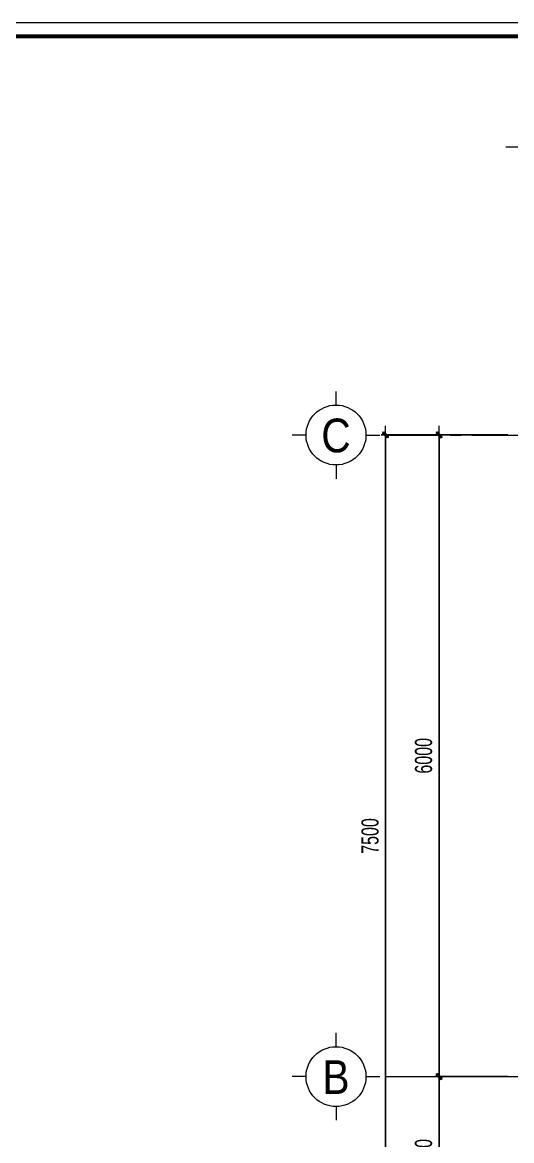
# Model space of a CAD drawing. Header units: millimetres. Extents: x -295047 to 304185, y -728047 to -308748.
# Drawn here: x -102044 to -97473, y -332131 to -321674 of the extents above; entities that cross this region are included whole.
import ezdxf
from ezdxf.enums import TextEntityAlignment as Align

# ---------------------------------------------------------------- set-up
doc = ezdxf.new("R2010")
doc.units = ezdxf.units.MM
doc.header["$MEASUREMENT"] = 0
doc.header["$PDMODE"] = 32
doc.linetypes.add('CENTERX2', pattern=[4, 2.5, -0.5, 0.5, -0.5])
doc.linetypes.add('DASHDOT', pattern=[1, 0.5, -0.25, 0, -0.25])
doc.layers.get('Defpoints').update_dxf_attribs({"color": 1})
for name, color, linetype, lineweight in [('Khungten_LCDI', 7, 'Continuous', 5), ('LC Dim', 8, 'Continuous', 18), ('LC ISO', 153, 'Continuous', 13), ('LC Net manh', 219, 'Continuous', 5), ('LC Net thay', 7, 'Continuous', 25), ('LC Net truc', 79, 'DASHDOT', 13), ('LC Text1', 3, 'Continuous', 20)]:
    doc.layers.add(name, color=color, linetype=linetype, lineweight=lineweight)
doc.styles.add('HOATBIF', font='hoatbif.shx', dxfattribs={"width": 0.7})
doc.styles.add('Khungten', font='VHAVAN.TTF', dxfattribs={"width": 0.9, "height": 5000})
doc.styles.add('LC 1', font='VHAVANB.TTF')
doc.styles.add('Title', font='VHBLACK.TTF', dxfattribs={"width": 0.8})
doc.dimstyles.new('1-100', dxfattribs={"dimscale": 100, "dimtxt": 2.5, "dimasz": 0.35, "dimexe": 0.5, "dimexo": 0, "dimgap": 0.8, "dimtad": 1, "dimdec": 0, "dimzin": 0, "dimdsep": 46, "dimtxsty": 'HOATBIF', "dimblk1": 'DOT', "dimblk2": 'DOT', "dimsah": 1, "dimcen": -1, "dimdle": 1, "dimclrd": 256, "dimclre": 256, "dimclrt": 4, "dimadec": 3, "dimazin": 2, "dimtfac": 0.333333, "dimtdec": 0, "dimtix": 1, "dimtmove": 2, "dimatfit": 3, "dimldrblk": 'DOT', "dimfxl": 1, "dimtvp": 0.833333, "dimtolj": 1, "dimtzin": 0, "dimarcsym": 0})

# ---------------------------------------------------------------- blocks, each defined once
blk = doc.blocks.new('DOT')
at = {"layer": 'LC Dim'}
blk.add_line((-3, 0), (3, 0), dxfattribs=at)
at = {"layer": 'LC Dim', "color": 4}
blk.add_line((-1, -1), (1, 1), dxfattribs=at)
blk.add_lwpolyline([(0.5, 1), (-1, -0.5), (-0.5, -1), (1, 0.5)], close=True, dxfattribs=at)
blk = doc.blocks.new('*D710')
at = {"layer": 'Defpoints', "color": 0, "ltscale": 2, "transparency": 16777216}
for p in [(-98151, -325532), (-97508, -325532), (-97508, -331532)]:
    blk.add_point(p, dxfattribs=at)
at = {"layer": 'LC Dim', "lineweight": -2, "ltscale": 2, "transparency": 16777216}
for p, q in [((-97508, -325532), (-98191, -325532)), ((-98151, -331504), (-98151, -325560)), ((-97508, -331532), (-98191, -331532))]:
    blk.add_line(p, q, dxfattribs=at)
at = {"layer": 'LC Dim', "lineweight": -2, "ltscale": 2, "transparency": 16777216, "xscale": 28, "yscale": 28, "zscale": 28}
for p, rotation in [((-98151, -325532), 90), ((-98151, -331532), 270)]:
    blk.add_blockref('DOT', p, dxfattribs=dict(at, rotation=rotation))
at = {"layer": 'LC Dim', "color": 4, "ltscale": 2, "transparency": 16777216, "insert": (-98295, -328532), "char_height": 160, "attachment_point": 5, "rotation": 90, "style": 'HOATBIF'}
blk.add_mtext('\\A1;6000', dxfattribs=at)
blk = doc.blocks.new('_Dot')
at = {"color": 0, "linetype": 'ByBlock', "lineweight": -2}
blk.add_line((-0.5, 0), (-1, 0), dxfattribs=at)
at = {"color": 0, "linetype": 'ByBlock', "const_width": 0.5}
blk.add_lwpolyline([(-0.25, 0, 1), (0.25, 0, 1)], format="xyb", close=True, dxfattribs=at)
blk = doc.blocks.new('*D711')
at = {"layer": 'Defpoints', "color": 0, "ltscale": 2, "transparency": 16777216}
for p in [(-97508, -331532), (-98151, -333032), (-97508, -333032)]:
    blk.add_point(p, dxfattribs=at)
at = {"layer": 'LC Dim', "lineweight": -2, "ltscale": 2, "transparency": 16777216}
for p, q in [((-97508, -331532), (-98191, -331532)), ((-98151, -331560), (-98151, -333004)), ((-97508, -333032), (-98191, -333032))]:
    blk.add_line(p, q, dxfattribs=at)
at = {"layer": 'LC Dim', "lineweight": -2, "ltscale": 2, "transparency": 16777216, "xscale": 28, "yscale": 28, "zscale": 28}
for p, rotation in [((-98151, -331532), 90), ((-98151, -333032), 270)]:
    blk.add_blockref('DOT', p, dxfattribs=dict(at, rotation=rotation))
at = {"layer": 'LC Dim', "color": 4, "ltscale": 2, "transparency": 16777216, "insert": (-98295, -332282), "char_height": 160, "attachment_point": 5, "rotation": 90, "style": 'HOATBIF'}
blk.add_mtext('\\A1;1500', dxfattribs=at)
blk = doc.blocks.new('*D712')
at = {"layer": 'Defpoints', "color": 0, "ltscale": 2, "transparency": 16777216}
for p in [(-98651, -325532), (-97508, -325532), (-97508, -333032)]:
    blk.add_point(p, dxfattribs=at)
at = {"layer": 'LC Dim', "lineweight": -2, "ltscale": 2, "transparency": 16777216}
for p, q in [((-97508, -325532), (-98691, -325532)), ((-98651, -333004), (-98651, -325560)), ((-97508, -333032), (-98691, -333032))]:
    blk.add_line(p, q, dxfattribs=at)
at = {"layer": 'LC Dim', "lineweight": -2, "ltscale": 2, "transparency": 16777216, "xscale": 28, "yscale": 28, "zscale": 28}
for p, rotation in [((-98651, -325532), 90), ((-98651, -333032), 270)]:
    blk.add_blockref('DOT', p, dxfattribs=dict(at, rotation=rotation))
at = {"layer": 'LC Dim', "color": 4, "ltscale": 2, "transparency": 16777216, "insert": (-98795, -329282), "char_height": 160, "attachment_point": 5, "rotation": 90, "style": 'HOATBIF'}
blk.add_mtext('\\A1;7500', dxfattribs=at)
blk = doc.blocks.new('TTRUC')
at = {"layer": 'LC ISO'}
for p, q in [((0, 6.95), (0, 10.13)), ((-6.95, 0), (-10.13, 0)), ((6.95, 0), (10.13, 0)), ((0, -6.95), (0, -10.13))]:
    blk.add_line(p, q, dxfattribs=at)
at = {"layer": 'LC Net manh'}
blk.add_circle((0, 0), 6.95, dxfattribs=at)
blk = doc.blocks.new('lcdi fix')
at = {"layer": 'Defpoints', "lineweight": 0}
blk.add_lwpolyline([(-1200, -14850), (-1200, 14850), (40800, 14850), (40800, -14850)], close=True, dxfattribs=at)
at = {"layer": 'Khungten_LCDI', "color": 5, "lineweight": 60}
blk.add_lwpolyline([(0, -14650), (0, 14650), (40600, 14650), (40600, -14650)], close=True, dxfattribs=at)
at = {"color": 7, "style": 'Khungten', "width": 0.8}
for tag, p in [('REVISION', (39499, -10746)), ('NGAYHT', (39546, -11609))]:
    blk.add_attdef(tag, text='', height=200, dxfattribs=at).set_placement(p, align=Align.CENTER)
at = {"layer": 'LC Text1', "style": 'Title', "width": 1.485915}
for tag, p, p2 in [('TENBANVE1', (36913, -8886), (40339, -8886)), ('TENBANVE2', (36913, -9562), (40339, -9562))]:
    blk.add_attdef(tag, text='', height=250, dxfattribs=at).set_placement(p, p2, align=Align.FIT)
at = {"layer": 'LC Text1', "style": 'Title', "width": 0.7}
blk.add_attdef('SOBANVE', text='', height=250, dxfattribs=at).set_placement((39562, -13896), align=Align.CENTER)

msp = doc.modelspace()

# ---------------------------------------------------------------- linework, layer by layer
at = {"layer": 'LC Net truc', "linetype": 'CENTERX2', "ltscale": 200}
for p, q in [((-98644.7, -325532.3), (-85355.3, -325532.3)), ((-98644.7, -331532.3), (-85355.3, -331532.3))]:
    msp.add_line(p, q, dxfattribs=at)

# ---------------------------------------------------------------- block references
at = {"layer": 'LC ISO', "xscale": -40.31376784078886, "yscale": 40.31376784078886, "zscale": 40.31376784078886, "rotation": 180}
msp.add_blockref('TTRUC', (-97119.3, -322840.7), dxfattribs=at)
at = {"layer": 'LC ISO', "xscale": 40.31376784078886, "yscale": 40.31376784078886, "zscale": 40.31376784078886}
for p in [(-99113.7, -325532.3), (-99113.7, -331532.3)]:
    msp.add_blockref('TTRUC', p, dxfattribs=at)
at = {"layer": 'LC Net thay', "xscale": 0.6399999999848659, "yscale": 0.6399999999848659, "zscale": 0.6399999999848659}
msp.add_blockref('lcdi fix', (-103287, -331177.5), dxfattribs=at)

# ---------------------------------------------------------------- texts
at = {"layer": 'LC Text1', "ltscale": 0.2, "style": 'LC 1', "width": 0.9}
for s, p in [('c', (-99113.7, -325789.1)), ('b', (-99113.7, -331789.1))]:
    msp.add_text(s, height=315.7, dxfattribs=at).set_placement(p, align=Align.BOTTOM_CENTER)

# ---------------------------------------------------------------- dimensions: what is measured, and where the dimension line sits
at = {"layer": 'LC Dim', "ltscale": 2}
for base, p1, p2, picture, middle in [((-98650.7, -325532.3), (-97507.6, -333032.3), (-97507.6, -325532.3), '*D712', (-98794.7, -329282.3)), ((-98150.7, -325532.3), (-97507.6, -331532.3), (-97507.6, -325532.3), '*D710', (-98294.7, -328532.3)), ((-98150.7, -333032.3), (-97507.6, -331532.3), (-97507.6, -333032.3), '*D711', (-98294.7, -332282.3))]:
    dim = msp.add_linear_dim(base=base, p1=p1, p2=p2, angle=90, dimstyle='1-100', override={"dimscale": 80, "dimtxt": 2}, dxfattribs=at)
    dim.commit()
    dim.dimension.update_dxf_attribs({"geometry": picture, "text_midpoint": middle})

doc.saveas('drawing.dxf')
